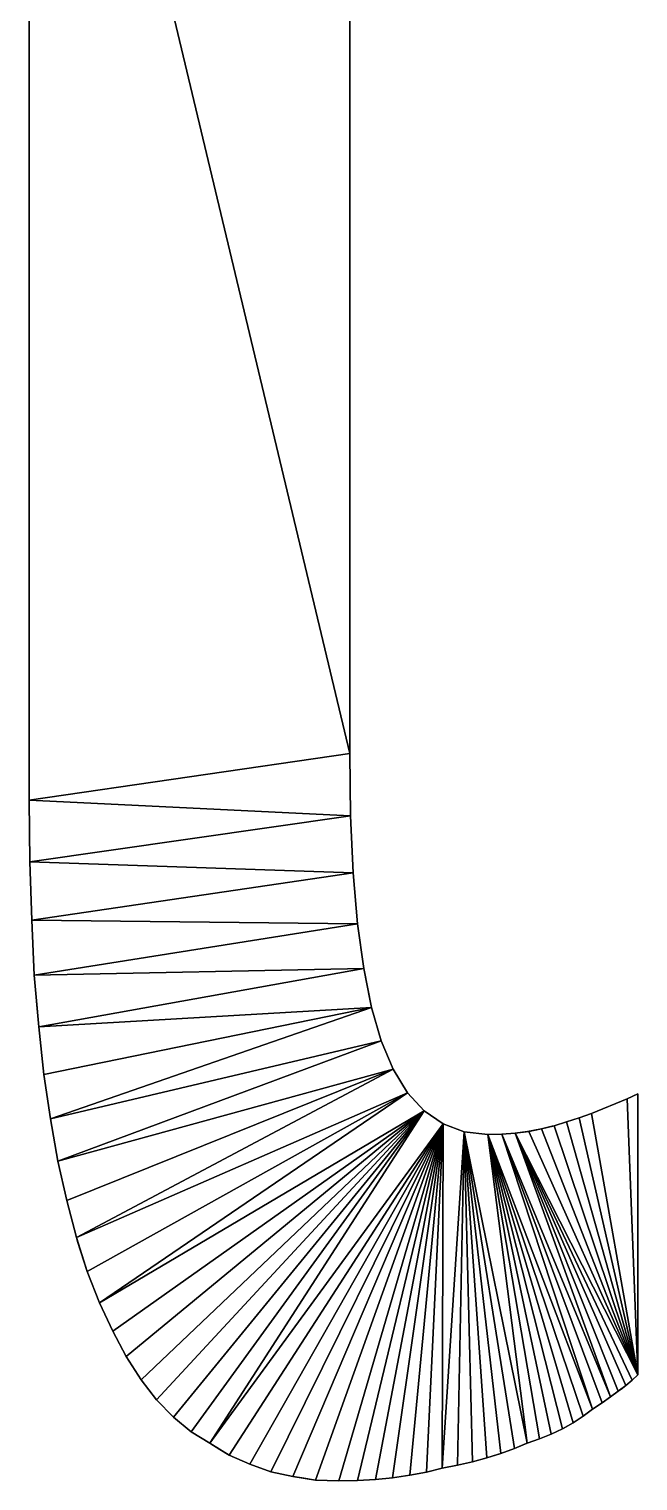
# Model space of a CAD drawing. Extents: x -29.1 to 29.1, y -25 to 25.
# Drawn here: x 6.033 to 7.423, y 3 to 6.314 of the extents above; entities that cross this region are included whole.
import ezdxf

# ---------------------------------------------------------------- set-up
doc = ezdxf.new("R2010")
doc.units = 0
doc.header["$MEASUREMENT"] = 0
doc.layers.add('ConstrLine', color=7, linetype='Continuous')
doc.layers.add('ObjLayer', color=2, linetype='Continuous')

msp = doc.modelspace()

# ---------------------------------------------------------------- linework, layer by layer
at = {"layer": 'ConstrLine'}
for p, q in [((6.033, 7.726, 4), (6.033, 4.554, 4)), ((6.765, 4.661, 4), (6.765, 7.726, 4)), ((6.767, 4.518, 4), (6.765, 4.661, 4)), ((6.033, 4.554, 4), (6.035, 4.413, 4)), ((6.773, 4.388, 4), (6.767, 4.518, 4)), ((6.035, 4.413, 4), (6.039, 4.28, 4)), ((6.783, 4.272, 4), (6.773, 4.388, 4)), ((6.039, 4.28, 4), (6.045, 4.155, 4)), ((6.797, 4.17, 4), (6.783, 4.272, 4)), ((6.045, 4.155, 4), (6.055, 4.037, 4)), ((6.815, 4.081, 4), (6.797, 4.17, 4)), ((6.837, 4.005, 4), (6.815, 4.081, 4)), ((6.055, 4.037, 4), (6.067, 3.928, 4)), ((6.864, 3.94, 4), (6.837, 4.005, 4)), ((6.067, 3.928, 4), (6.082, 3.827, 4)), ((6.897, 3.886, 4), (6.864, 3.94, 4)), ((6.935, 3.845, 5), (6.897, 3.886, 4)), ((7.423, 3.884, 4), (7.398, 3.872, 4)), ((7.423, 3.242, 4), (7.423, 3.884, 4)), ((6.978, 3.815, 4), (6.935, 3.845, 5)), ((7.398, 3.872, 4), (7.317, 3.839, 4)), ((6.082, 3.827, 4), (6.099, 3.73, 4)), ((7.026, 3.797, 4), (6.978, 3.815, 4)), ((7.26, 3.82, 4), (7.232, 3.811, 4)), ((7.289, 3.829, 4), (7.26, 3.82, 4)), ((7.317, 3.839, 4), (7.289, 3.829, 4)), ((7.0804, 3.79, 5), (7.026, 3.797, 4)), ((7.112, 3.792, 4), (7.0804, 3.79, 5)), ((7.143, 3.794, 4), (7.112, 3.792, 4)), ((7.171, 3.7976, 4), (7.143, 3.794, 4)), ((7.203, 3.804, 4), (7.171, 3.7976, 4)), ((7.232, 3.811, 4), (7.203, 3.804, 4)), ((6.099, 3.73, 4), (6.119, 3.64, 4)), ((6.119, 3.64, 4), (6.141, 3.556, 5)), ((6.141, 3.556, 5), (6.166, 3.478, 4)), ((6.166, 3.478, 4), (6.194, 3.407, 4)), ((6.194, 3.407, 4), (6.224, 3.342, 4)), ((6.224, 3.342, 4), (6.255, 3.284, 4)), ((6.255, 3.284, 4), (6.289, 3.231, 4)), ((6.289, 3.231, 4), (6.324, 3.185, 4)), ((7.378, 3.205, 4), (7.395, 3.218, 4)), ((7.395, 3.218, 4), (7.41, 3.23, 4)), ((7.41, 3.23, 4), (7.423, 3.242, 4)), ((6.324, 3.185, 4), (6.363, 3.146, 4)), ((7.341, 3.178, 4), (7.36, 3.192, 4)), ((7.36, 3.192, 4), (7.378, 3.205, 4)), ((7.298, 3.148, 4), (7.319, 3.164, 4)), ((7.319, 3.164, 4), (7.341, 3.178, 4)), ((6.363, 3.146, 4), (6.403, 3.112, 4)), ((7.225, 3.107, 4), (7.251, 3.119, 4)), ((7.251, 3.119, 4), (7.275, 3.133, 4)), ((7.275, 3.133, 4), (7.298, 3.148, 4)), ((6.403, 3.112, 4), (6.446, 3.086, 4)), ((6.446, 3.086, 4), (6.49, 3.059, 4)), ((7.141, 3.074, 4), (7.17, 3.086, 4)), ((7.17, 3.086, 4), (7.198, 3.096, 4)), ((7.198, 3.096, 4), (7.225, 3.107, 4)), ((6.49, 3.059, 4), (6.537, 3.038, 4)), ((7.045, 3.044, 4), (7.078, 3.053, 4)), ((7.078, 3.053, 4), (7.11, 3.063, 4)), ((7.11, 3.063, 4), (7.141, 3.074, 4)), ((6.537, 3.038, 4), (6.585, 3.021, 4)), ((6.585, 3.021, 4), (6.635, 3.01, 4)), ((6.902, 3.013, 4), (6.94, 3.02, 4)), ((6.94, 3.02, 4), (6.976, 3.029, 4)), ((6.976, 3.029, 4), (7.011, 3.036, 4)), ((7.011, 3.036, 4), (7.045, 3.044, 4)), ((6.635, 3.01, 4), (6.687, 3.002, 4)), ((6.687, 3.002, 4), (6.74, 3, 4)), ((6.74, 3, 4), (6.783, 3.001, 4)), ((6.783, 3.001, 4), (6.824, 3.003, 4)), ((6.824, 3.003, 4), (6.863, 3.007, 4)), ((6.863, 3.007, 4), (6.902, 3.013, 4))]:
    msp.add_line(p, q, dxfattribs=at)
for points in [[(6.033, 4.554, 5), (6.033, 7.726, 5), (6.033, 4.554, 4)], [(6.033, 7.726, 4), (6.033, 4.554, 4), (6.033, 7.726, 5)], [(6.765, 7.726, 5), (6.033, 7.726, 5), (6.765, 4.661, 5)], [(6.765, 4.661, 5), (6.033, 7.726, 5), (6.033, 4.554, 5)], [(6.765, 7.726, 4), (6.765, 7.726, 5), (6.765, 4.661, 5)], [(6.765, 4.661, 5), (6.765, 4.661, 4), (6.765, 7.726, 4)], [(6.767, 4.518, 5), (6.765, 4.661, 5), (6.033, 4.554, 5)], [(6.765, 4.661, 4), (6.765, 4.661, 5), (6.767, 4.518, 5)], [(6.765, 4.661, 4), (6.767, 4.518, 5), (6.767, 4.518, 4)], [(6.033, 4.554, 4), (6.035, 4.413, 4), (6.035, 4.413, 5)], [(6.033, 4.554, 4), (6.035, 4.413, 5), (6.033, 4.554, 5)], [(6.033, 4.554, 5), (6.035, 4.413, 5), (6.767, 4.518, 5)], [(6.773, 4.388, 5), (6.767, 4.518, 5), (6.035, 4.413, 5)], [(6.767, 4.518, 4), (6.767, 4.518, 5), (6.773, 4.388, 5)], [(6.767, 4.518, 4), (6.773, 4.388, 5), (6.773, 4.388, 4)], [(6.035, 4.413, 4), (6.039, 4.28, 4), (6.039, 4.28, 5)], [(6.035, 4.413, 4), (6.039, 4.28, 5), (6.035, 4.413, 5)], [(6.035, 4.413, 5), (6.039, 4.28, 5), (6.773, 4.388, 5)], [(6.783, 4.272, 5), (6.773, 4.388, 5), (6.039, 4.28, 5)], [(6.773, 4.388, 4), (6.773, 4.388, 5), (6.783, 4.272, 5)], [(6.773, 4.388, 4), (6.783, 4.272, 5), (6.783, 4.272, 4)], [(6.039, 4.28, 4), (6.045, 4.155, 4), (6.045, 4.155, 5)], [(6.039, 4.28, 4), (6.045, 4.155, 5), (6.039, 4.28, 5)], [(6.039, 4.28, 5), (6.045, 4.155, 5), (6.783, 4.272, 5)], [(6.797, 4.17, 5), (6.783, 4.272, 5), (6.045, 4.155, 5)], [(6.783, 4.272, 4), (6.783, 4.272, 5), (6.797, 4.17, 5)], [(6.783, 4.272, 4), (6.797, 4.17, 5), (6.797, 4.17, 4)], [(6.045, 4.155, 5), (6.055, 4.037, 5), (6.797, 4.17, 5)], [(6.055, 4.037, 5), (6.045, 4.155, 5), (6.05, 4.096, 4)], [(6.045, 4.155, 4), (6.05, 4.096, 4), (6.045, 4.155, 5)], [(6.815, 4.081, 5), (6.797, 4.17, 5), (6.055, 4.037, 5)], [(6.797, 4.17, 4), (6.797, 4.17, 5), (6.812, 4.096, 4)], [(6.797, 4.17, 5), (6.815, 4.081, 5), (6.812, 4.096, 4)], [(6.05, 4.096, 4), (6.055, 4.037, 4), (6.055, 4.037, 5)], [(6.055, 4.037, 5), (6.067, 3.928, 5), (6.815, 4.081, 5)], [(6.082, 3.827, 5), (6.815, 4.081, 5), (6.067, 3.928, 5)], [(6.837, 4.005, 5), (6.815, 4.081, 5), (6.082, 3.827, 5)], [(6.815, 4.081, 4), (6.812, 4.096, 4), (6.815, 4.081, 5)], [(6.815, 4.081, 4), (6.815, 4.081, 5), (6.837, 4.005, 5)], [(6.815, 4.081, 4), (6.837, 4.005, 5), (6.837, 4.005, 4)], [(6.055, 4.037, 4), (6.067, 3.928, 4), (6.067, 3.928, 5)], [(6.055, 4.037, 4), (6.067, 3.928, 5), (6.055, 4.037, 5)], [(6.099, 3.73, 5), (6.837, 4.005, 5), (6.082, 3.827, 5)], [(6.837, 4.005, 5), (6.099, 3.73, 5), (6.864, 3.94, 5)], [(6.837, 4.005, 4), (6.837, 4.005, 5), (6.864, 3.94, 5)], [(6.837, 4.005, 4), (6.864, 3.94, 5), (6.864, 3.94, 4)], [(6.067, 3.928, 4), (6.082, 3.827, 4), (6.082, 3.827, 5)], [(6.067, 3.928, 4), (6.082, 3.827, 5), (6.067, 3.928, 5)], [(6.119, 3.64, 5), (6.864, 3.94, 5), (6.099, 3.73, 5)], [(6.141, 3.556, 5), (6.864, 3.94, 5), (6.119, 3.64, 5)], [(6.897, 3.886, 5), (6.864, 3.94, 5), (6.141, 3.556, 5)], [(6.864, 3.94, 4), (6.864, 3.94, 5), (6.897, 3.886, 5)], [(6.864, 3.94, 4), (6.897, 3.886, 5), (6.897, 3.886, 4)], [(6.141, 3.556, 5), (6.166, 3.478, 5), (6.897, 3.886, 5)], [(6.166, 3.478, 5), (6.194, 3.407, 5), (6.897, 3.886, 5)], [(6.935, 3.845, 5), (6.897, 3.886, 5), (6.194, 3.407, 5)], [(6.897, 3.886, 4), (6.897, 3.886, 5), (6.935, 3.845, 5)], [(6.897, 3.886, 4), (6.935, 3.845, 5), (6.935, 3.845, 4)], [(7.398, 3.872, 4), (7.398, 3.872, 5), (7.423, 3.884, 5)], [(7.398, 3.872, 4), (7.423, 3.884, 5), (7.423, 3.884, 4)], [(7.423, 3.884, 5), (7.398, 3.872, 5), (7.423, 3.242, 5)], [(7.423, 3.242, 5), (7.423, 3.242, 4), (7.423, 3.884, 5)], [(7.423, 3.884, 4), (7.423, 3.884, 5), (7.423, 3.242, 4)], [(6.224, 3.342, 5), (6.935, 3.845, 5), (6.194, 3.407, 5)], [(6.255, 3.284, 5), (6.935, 3.845, 5), (6.224, 3.342, 5)], [(6.289, 3.231, 5), (6.935, 3.845, 5), (6.255, 3.284, 5)], [(6.324, 3.185, 5), (6.935, 3.845, 5), (6.289, 3.231, 5)], [(6.363, 3.146, 5), (6.935, 3.845, 5), (6.324, 3.185, 5)], [(6.403, 3.112, 5), (6.935, 3.845, 5), (6.363, 3.146, 5)], [(6.446, 3.086, 5), (6.935, 3.845, 5), (6.403, 3.112, 5)], [(6.935, 3.845, 5), (6.446, 3.086, 5), (6.978, 3.815, 5)], [(6.935, 3.845, 4), (6.935, 3.845, 5), (6.978, 3.815, 5)], [(6.935, 3.845, 4), (6.978, 3.815, 5), (6.978, 3.815, 4)], [(7.317, 3.839, 4), (7.317, 3.839, 5), (7.398, 3.872, 5)], [(7.317, 3.839, 4), (7.398, 3.872, 5), (7.398, 3.872, 4)], [(7.317, 3.839, 5), (7.423, 3.242, 5), (7.398, 3.872, 5)], [(6.082, 3.827, 4), (6.099, 3.73, 4), (6.099, 3.73, 5)], [(6.082, 3.827, 4), (6.099, 3.73, 5), (6.082, 3.827, 5)], [(6.49, 3.059, 5), (6.978, 3.815, 5), (6.446, 3.086, 5)], [(6.49, 3.059, 5), (6.537, 3.038, 5), (6.978, 3.815, 5)], [(6.537, 3.038, 5), (6.585, 3.021, 5), (6.978, 3.815, 5)], [(6.635, 3.01, 5), (6.978, 3.815, 5), (6.585, 3.021, 5)], [(6.687, 3.002, 5), (6.978, 3.815, 5), (6.635, 3.01, 5)], [(6.687, 3.002, 5), (6.74, 3, 5), (6.978, 3.815, 5)], [(6.74, 3, 5), (6.783, 3.001, 5), (6.978, 3.815, 5)], [(6.783, 3.001, 5), (6.824, 3.003, 5), (6.978, 3.815, 5)], [(6.824, 3.003, 5), (6.863, 3.007, 5), (6.978, 3.815, 5)], [(6.863, 3.007, 5), (6.902, 3.013, 5), (6.978, 3.815, 5)], [(6.902, 3.013, 5), (6.94, 3.02, 5), (6.978, 3.815, 5)], [(6.94, 3.02, 5), (6.976, 3.029, 5), (6.978, 3.815, 5)], [(7.026, 3.797, 5), (6.978, 3.815, 5), (6.976, 3.029, 5)], [(6.978, 3.815, 4), (6.978, 3.815, 5), (7.026, 3.797, 5)], [(6.978, 3.815, 4), (7.026, 3.797, 5), (7.026, 3.797, 4)], [(7.232, 3.811, 4), (7.232, 3.811, 5), (7.26, 3.82, 5)], [(7.232, 3.811, 4), (7.26, 3.82, 5), (7.26, 3.82, 4)], [(7.26, 3.82, 5), (7.232, 3.811, 5), (7.423, 3.242, 5)], [(7.26, 3.82, 4), (7.26, 3.82, 5), (7.289, 3.829, 5)], [(7.26, 3.82, 4), (7.289, 3.829, 5), (7.289, 3.829, 4)], [(7.289, 3.829, 5), (7.26, 3.82, 5), (7.423, 3.242, 5)], [(7.289, 3.829, 4), (7.289, 3.829, 5), (7.317, 3.839, 5)], [(7.289, 3.829, 4), (7.317, 3.839, 5), (7.317, 3.839, 4)], [(7.317, 3.839, 5), (7.289, 3.829, 5), (7.423, 3.242, 5)], [(6.976, 3.029, 5), (7.011, 3.036, 5), (7.026, 3.797, 5)], [(7.011, 3.036, 5), (7.045, 3.044, 5), (7.026, 3.797, 5)], [(7.026, 3.797, 5), (7.08, 3.791, 5), (7.08, 3.791, 4)], [(7.026, 3.797, 5), (7.08, 3.791, 4), (7.026, 3.797, 4)], [(7.11, 3.063, 5), (7.141, 3.074, 5), (7.026, 3.797, 5)], [(7.141, 3.074, 5), (7.17, 3.086, 5), (7.026, 3.797, 5)], [(7.11, 3.063, 5), (7.026, 3.797, 5), (7.078, 3.053, 5)], [(7.045, 3.044, 5), (7.078, 3.053, 5), (7.026, 3.797, 5)], [(7.08, 3.791, 5), (7.026, 3.797, 5), (7.17, 3.086, 5)], [(7.08, 3.791, 4), (7.08, 3.791, 5), (7.112, 3.792, 5)], [(7.08, 3.791, 4), (7.112, 3.792, 5), (7.112, 3.792, 4)], [(7.112, 3.792, 5), (7.08, 3.791, 5), (7.319, 3.164, 5)], [(7.225, 3.107, 5), (7.251, 3.119, 5), (7.08, 3.791, 5)], [(7.17, 3.086, 5), (7.198, 3.096, 5), (7.08, 3.791, 5)], [(7.198, 3.096, 5), (7.225, 3.107, 5), (7.08, 3.791, 5)], [(7.251, 3.119, 5), (7.275, 3.133, 5), (7.08, 3.791, 5)], [(7.275, 3.133, 5), (7.298, 3.148, 5), (7.08, 3.791, 5)], [(7.298, 3.148, 5), (7.319, 3.164, 5), (7.08, 3.791, 5)], [(7.112, 3.792, 4), (7.112, 3.792, 5), (7.143, 3.794, 5)], [(7.112, 3.792, 4), (7.143, 3.794, 5), (7.143, 3.794, 4)], [(7.143, 3.794, 5), (7.112, 3.792, 5), (7.36, 3.192, 5)], [(7.319, 3.164, 5), (7.341, 3.178, 5), (7.112, 3.792, 5)], [(7.341, 3.178, 5), (7.36, 3.192, 5), (7.112, 3.792, 5)], [(7.143, 3.794, 5), (7.174, 3.798, 5), (7.168, 3.7972, 4)], [(7.174, 3.798, 5), (7.143, 3.794, 5), (7.423, 3.242, 5)], [(7.143, 3.794, 4), (7.143, 3.794, 5), (7.168, 3.7972, 4)], [(7.36, 3.192, 5), (7.378, 3.205, 5), (7.143, 3.794, 5)], [(7.378, 3.205, 5), (7.395, 3.218, 5), (7.143, 3.794, 5)], [(7.395, 3.218, 5), (7.41, 3.23, 5), (7.143, 3.794, 5)], [(7.41, 3.23, 5), (7.423, 3.242, 5), (7.143, 3.794, 5)], [(7.174, 3.798, 4), (7.168, 3.7972, 4), (7.174, 3.798, 5)], [(7.174, 3.798, 4), (7.174, 3.798, 5), (7.203, 3.804, 5)], [(7.174, 3.798, 4), (7.203, 3.804, 5), (7.203, 3.804, 4)], [(7.203, 3.804, 5), (7.174, 3.798, 5), (7.423, 3.242, 5)], [(7.203, 3.804, 5), (7.232, 3.811, 5), (7.2275, 3.8099, 4)], [(7.232, 3.811, 5), (7.203, 3.804, 5), (7.423, 3.242, 5)], [(7.203, 3.804, 4), (7.203, 3.804, 5), (7.2275, 3.8099, 4)], [(7.232, 3.811, 4), (7.2275, 3.8099, 4), (7.232, 3.811, 5)], [(6.099, 3.73, 4), (6.119, 3.64, 4), (6.119, 3.64, 5)], [(6.099, 3.73, 4), (6.119, 3.64, 5), (6.099, 3.73, 5)], [(6.119, 3.64, 4), (6.141, 3.556, 4), (6.141, 3.556, 5)], [(6.119, 3.64, 4), (6.141, 3.556, 5), (6.119, 3.64, 5)], [(6.141, 3.556, 4), (6.144, 3.5466, 4), (6.141, 3.556, 5)], [(6.144, 3.5466, 4), (6.166, 3.478, 5), (6.141, 3.556, 5)], [(6.144, 3.5466, 4), (6.166, 3.478, 4), (6.166, 3.478, 5)], [(6.166, 3.478, 4), (6.194, 3.407, 4), (6.194, 3.407, 5)], [(6.166, 3.478, 4), (6.194, 3.407, 5), (6.166, 3.478, 5)], [(6.194, 3.407, 4), (6.224, 3.342, 4), (6.224, 3.342, 5)], [(6.194, 3.407, 4), (6.224, 3.342, 5), (6.194, 3.407, 5)], [(6.224, 3.342, 4), (6.255, 3.284, 4), (6.255, 3.284, 5)], [(6.224, 3.342, 4), (6.255, 3.284, 5), (6.224, 3.342, 5)], [(6.255, 3.284, 4), (6.289, 3.231, 4), (6.289, 3.231, 5)], [(6.255, 3.284, 4), (6.289, 3.231, 5), (6.255, 3.284, 5)], [(6.289, 3.231, 4), (6.324, 3.185, 4), (6.324, 3.185, 5)], [(6.289, 3.231, 4), (6.324, 3.185, 5), (6.289, 3.231, 5)], [(7.3874, 3.2122, 4), (7.395, 3.218, 5), (7.378, 3.205, 5)], [(7.3874, 3.2122, 4), (7.395, 3.218, 4), (7.395, 3.218, 5)], [(7.395, 3.218, 4), (7.41, 3.23, 4), (7.41, 3.23, 5)], [(7.395, 3.218, 4), (7.41, 3.23, 5), (7.395, 3.218, 5)], [(7.41, 3.23, 4), (7.423, 3.242, 4), (7.423, 3.242, 5)], [(7.41, 3.23, 4), (7.423, 3.242, 5), (7.41, 3.23, 5)], [(6.324, 3.185, 4), (6.363, 3.146, 4), (6.363, 3.146, 5)], [(6.324, 3.185, 4), (6.363, 3.146, 5), (6.324, 3.185, 5)], [(7.341, 3.178, 4), (7.36, 3.192, 4), (7.36, 3.192, 5)], [(7.341, 3.178, 4), (7.36, 3.192, 5), (7.341, 3.178, 5)], [(7.36, 3.192, 4), (7.378, 3.205, 4), (7.378, 3.205, 5)], [(7.36, 3.192, 4), (7.378, 3.205, 5), (7.36, 3.192, 5)], [(7.378, 3.205, 4), (7.3874, 3.2122, 4), (7.378, 3.205, 5)], [(7.298, 3.148, 4), (7.319, 3.164, 4), (7.319, 3.164, 5)], [(7.298, 3.148, 4), (7.319, 3.164, 5), (7.298, 3.148, 5)], [(7.319, 3.164, 4), (7.341, 3.178, 4), (7.341, 3.178, 5)], [(7.319, 3.164, 4), (7.341, 3.178, 5), (7.319, 3.164, 5)], [(6.363, 3.146, 4), (6.403, 3.112, 4), (6.403, 3.112, 5)], [(6.363, 3.146, 4), (6.403, 3.112, 5), (6.363, 3.146, 5)], [(7.225, 3.107, 4), (7.251, 3.119, 4), (7.251, 3.119, 5)], [(7.225, 3.107, 4), (7.251, 3.119, 5), (7.225, 3.107, 5)], [(7.254, 3.1208, 4), (7.275, 3.133, 5), (7.251, 3.119, 5)], [(7.251, 3.119, 4), (7.254, 3.1208, 4), (7.251, 3.119, 5)], [(7.254, 3.1208, 4), (7.275, 3.133, 4), (7.275, 3.133, 5)], [(7.275, 3.133, 4), (7.298, 3.148, 4), (7.298, 3.148, 5)], [(7.275, 3.133, 4), (7.298, 3.148, 5), (7.275, 3.133, 5)], [(6.403, 3.112, 4), (6.446, 3.086, 4), (6.446, 3.086, 5)], [(6.403, 3.112, 4), (6.446, 3.086, 5), (6.403, 3.112, 5)], [(6.49, 3.059, 5), (6.446, 3.086, 5), (6.4688, 3.072, 4)], [(6.446, 3.086, 4), (6.4688, 3.072, 4), (6.446, 3.086, 5)], [(7.17, 3.086, 5), (7.141, 3.074, 5), (7.168, 3.0852, 4)], [(7.141, 3.074, 4), (7.168, 3.0852, 4), (7.141, 3.074, 5)], [(7.168, 3.0852, 4), (7.17, 3.086, 4), (7.17, 3.086, 5)], [(7.17, 3.086, 4), (7.198, 3.096, 4), (7.198, 3.096, 5)], [(7.17, 3.086, 4), (7.198, 3.096, 5), (7.17, 3.086, 5)], [(7.198, 3.096, 4), (7.225, 3.107, 4), (7.225, 3.107, 5)], [(7.198, 3.096, 4), (7.225, 3.107, 5), (7.198, 3.096, 5)], [(6.4688, 3.072, 4), (6.49, 3.059, 4), (6.49, 3.059, 5)], [(6.49, 3.059, 4), (6.537, 3.038, 4), (6.537, 3.038, 5)], [(6.49, 3.059, 4), (6.537, 3.038, 5), (6.49, 3.059, 5)], [(7.045, 3.044, 4), (7.078, 3.053, 4), (7.078, 3.053, 5)], [(7.045, 3.044, 4), (7.078, 3.053, 5), (7.045, 3.044, 5)], [(7.102, 3.0605, 4), (7.11, 3.063, 5), (7.078, 3.053, 5)], [(7.078, 3.053, 4), (7.102, 3.0605, 4), (7.078, 3.053, 5)], [(7.102, 3.0605, 4), (7.11, 3.063, 4), (7.11, 3.063, 5)], [(7.1354, 3.072, 4), (7.141, 3.074, 5), (7.11, 3.063, 5)], [(7.11, 3.063, 4), (7.1354, 3.072, 4), (7.11, 3.063, 5)], [(7.1354, 3.072, 4), (7.141, 3.074, 4), (7.141, 3.074, 5)], [(6.537, 3.038, 4), (6.585, 3.021, 4), (6.585, 3.021, 5)], [(6.537, 3.038, 4), (6.585, 3.021, 5), (6.537, 3.038, 5)], [(6.585, 3.021, 4), (6.635, 3.01, 4), (6.635, 3.01, 5)], [(6.585, 3.021, 4), (6.635, 3.01, 5), (6.585, 3.021, 5)], [(6.902, 3.013, 4), (6.94, 3.02, 4), (6.94, 3.02, 5)], [(6.902, 3.013, 4), (6.94, 3.02, 5), (6.902, 3.013, 5)], [(6.94, 3.02, 4), (6.976, 3.029, 4), (6.976, 3.029, 5)], [(6.94, 3.02, 4), (6.976, 3.029, 5), (6.94, 3.02, 5)], [(6.976, 3.029, 4), (7.011, 3.036, 4), (7.011, 3.036, 5)], [(6.976, 3.029, 4), (7.011, 3.036, 5), (6.976, 3.029, 5)], [(7.011, 3.036, 4), (7.045, 3.044, 4), (7.045, 3.044, 5)], [(7.011, 3.036, 4), (7.045, 3.044, 5), (7.011, 3.036, 5)], [(6.687, 3.002, 5), (6.635, 3.01, 5), (6.656, 3.0068, 4)], [(6.635, 3.01, 4), (6.656, 3.0068, 4), (6.635, 3.01, 5)], [(6.656, 3.0068, 4), (6.687, 3.002, 4), (6.687, 3.002, 5)], [(6.687, 3.002, 4), (6.74, 3, 4), (6.74, 3, 5)], [(6.687, 3.002, 4), (6.74, 3, 5), (6.687, 3.002, 5)], [(6.74, 3, 5), (6.74, 3, 4), (6.783, 3.001, 4)], [(6.74, 3, 5), (6.783, 3.001, 4), (6.783, 3.001, 5)], [(6.783, 3.001, 4), (6.824, 3.003, 4), (6.824, 3.003, 5)], [(6.783, 3.001, 4), (6.824, 3.003, 5), (6.783, 3.001, 5)], [(6.824, 3.003, 4), (6.863, 3.007, 4), (6.863, 3.007, 5)], [(6.824, 3.003, 4), (6.863, 3.007, 5), (6.824, 3.003, 5)], [(6.863, 3.007, 4), (6.902, 3.013, 4), (6.902, 3.013, 5)], [(6.863, 3.007, 4), (6.902, 3.013, 5), (6.863, 3.007, 5)]]:
    msp.add_3dface(points, dxfattribs=at)
at = {"layer": 'ObjLayer'}
for p, q in [((6.033, 4.554, 5), (6.033, 7.726, 5)), ((6.765, 7.726, 5), (6.765, 4.661, 5)), ((6.765, 4.661, 5), (6.767, 4.518, 5)), ((6.035, 4.413, 5), (6.033, 4.554, 5)), ((6.767, 4.518, 5), (6.773, 4.388, 5)), ((6.039, 4.28, 5), (6.035, 4.413, 5)), ((6.773, 4.388, 5), (6.783, 4.272, 5)), ((6.045, 4.155, 5), (6.039, 4.28, 5)), ((6.783, 4.272, 5), (6.797, 4.17, 5)), ((6.055, 4.037, 5), (6.045, 4.155, 5)), ((6.797, 4.17, 5), (6.815, 4.081, 5)), ((6.815, 4.081, 5), (6.837, 4.005, 5)), ((6.067, 3.928, 5), (6.055, 4.037, 5)), ((6.837, 4.005, 5), (6.864, 3.94, 5)), ((6.082, 3.827, 5), (6.067, 3.928, 5)), ((6.864, 3.94, 5), (6.897, 3.886, 5)), ((6.897, 3.886, 5), (6.935, 3.845, 5)), ((7.398, 3.872, 5), (7.423, 3.884, 5)), ((7.423, 3.884, 5), (7.423, 3.242, 5)), ((6.935, 3.845, 5), (6.978, 3.815, 5)), ((7.317, 3.839, 5), (7.398, 3.872, 5)), ((6.099, 3.73, 5), (6.082, 3.827, 5)), ((6.978, 3.815, 5), (7.026, 3.797, 5)), ((7.232, 3.811, 5), (7.26, 3.82, 5)), ((7.26, 3.82, 5), (7.289, 3.829, 5)), ((7.289, 3.829, 5), (7.317, 3.839, 5)), ((7.026, 3.797, 5), (7.08, 3.791, 5)), ((7.08, 3.791, 5), (7.112, 3.792, 5)), ((7.112, 3.792, 5), (7.143, 3.794, 5)), ((7.143, 3.794, 5), (7.174, 3.798, 5)), ((7.174, 3.798, 5), (7.203, 3.804, 5)), ((7.203, 3.804, 5), (7.232, 3.811, 5)), ((6.119, 3.64, 5), (6.099, 3.73, 5)), ((6.141, 3.556, 5), (6.119, 3.64, 5)), ((6.166, 3.478, 5), (6.141, 3.556, 5)), ((6.194, 3.407, 5), (6.166, 3.478, 5)), ((6.224, 3.342, 5), (6.194, 3.407, 5)), ((6.255, 3.284, 5), (6.224, 3.342, 5)), ((6.289, 3.231, 5), (6.255, 3.284, 5)), ((6.324, 3.185, 5), (6.289, 3.231, 5)), ((7.395, 3.218, 5), (7.378, 3.205, 5)), ((7.41, 3.23, 5), (7.395, 3.218, 5)), ((7.423, 3.242, 5), (7.41, 3.23, 5)), ((6.363, 3.146, 5), (6.324, 3.185, 5)), ((7.36, 3.192, 5), (7.341, 3.178, 5)), ((7.378, 3.205, 5), (7.36, 3.192, 5)), ((7.319, 3.164, 5), (7.298, 3.148, 5)), ((7.341, 3.178, 5), (7.319, 3.164, 5)), ((6.403, 3.112, 5), (6.363, 3.146, 5)), ((7.251, 3.119, 5), (7.225, 3.107, 5)), ((7.275, 3.133, 5), (7.251, 3.119, 5)), ((7.298, 3.148, 5), (7.275, 3.133, 5)), ((6.446, 3.086, 5), (6.403, 3.112, 5)), ((6.49, 3.059, 5), (6.446, 3.086, 5)), ((7.17, 3.086, 5), (7.141, 3.074, 5)), ((7.198, 3.096, 5), (7.17, 3.086, 5)), ((7.225, 3.107, 5), (7.198, 3.096, 5)), ((6.537, 3.038, 5), (6.49, 3.059, 5)), ((7.078, 3.053, 5), (7.045, 3.044, 5)), ((7.11, 3.063, 5), (7.078, 3.053, 5)), ((7.141, 3.074, 5), (7.11, 3.063, 5)), ((6.585, 3.021, 5), (6.537, 3.038, 5)), ((6.635, 3.01, 5), (6.585, 3.021, 5)), ((6.94, 3.02, 5), (6.902, 3.013, 5)), ((6.976, 3.029, 5), (6.94, 3.02, 5)), ((7.011, 3.036, 5), (6.976, 3.029, 5)), ((7.045, 3.044, 5), (7.011, 3.036, 5)), ((6.687, 3.002, 5), (6.635, 3.01, 5)), ((6.74, 3, 5), (6.687, 3.002, 5)), ((6.783, 3.001, 5), (6.74, 3, 5)), ((6.824, 3.003, 5), (6.783, 3.001, 5)), ((6.863, 3.007, 5), (6.824, 3.003, 5)), ((6.902, 3.013, 5), (6.863, 3.007, 5))]:
    msp.add_line(p, q, dxfattribs=at)

doc.saveas('drawing.dxf')
